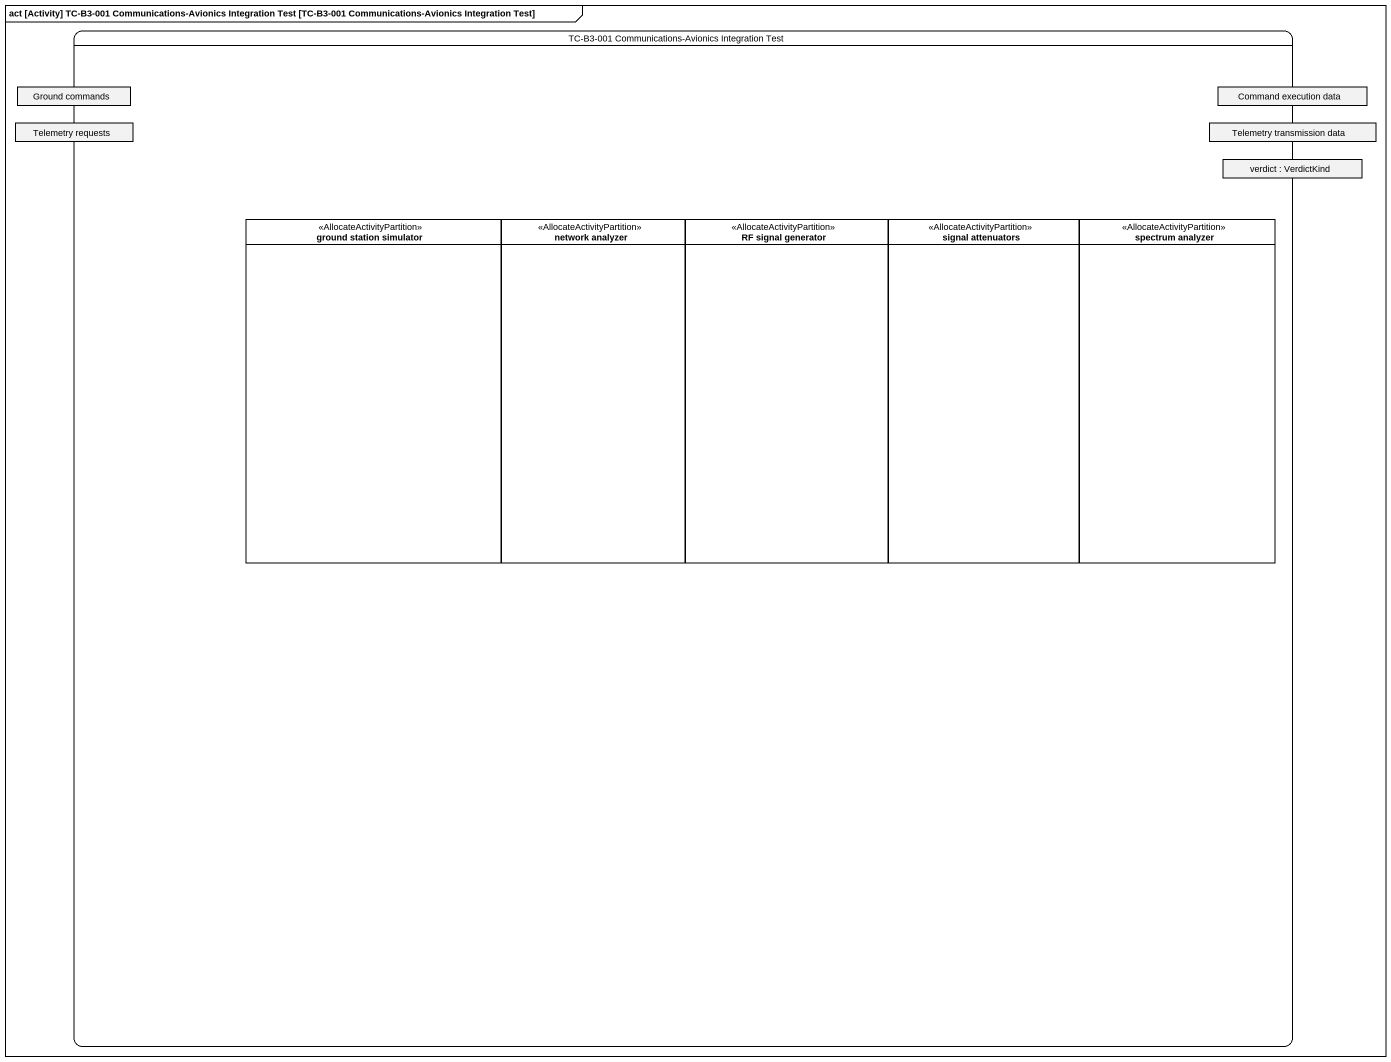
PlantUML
@startuml
mainframe act [Activity] TC-B3-001 Communications-Avionics Integration Test [TC-B3-001 Communications-Avionics Integration Test]
hide empty description
state "TC-B3-001 Communications-Avionics Integration Test" as TC_B3_001_Communications {
  state "Telemetry requests" as Telemetry_requests <<object>>
  state "Ground commands" as Ground_commands <<object>>
  state "Telemetry transmission data" as Telemetry_transmission_data <<object>>
  state "Command execution data" as Command_execution_data <<object>>
  state "verdict : VerdictKind" as verdict <<object>>
  state "ground station simulator" as ground_station_simulator <<AllocateActivityPartition>>
  state "network analyzer" as network_analyzer <<AllocateActivityPartition>>
  state "RF signal generator" as RF_signal_generator <<AllocateActivityPartition>>
  state "signal attenuators" as signal_attenuators <<AllocateActivityPartition>>
  state "spectrum analyzer" as spectrum_analyzer <<AllocateActivityPartition>>
}
@enduml
